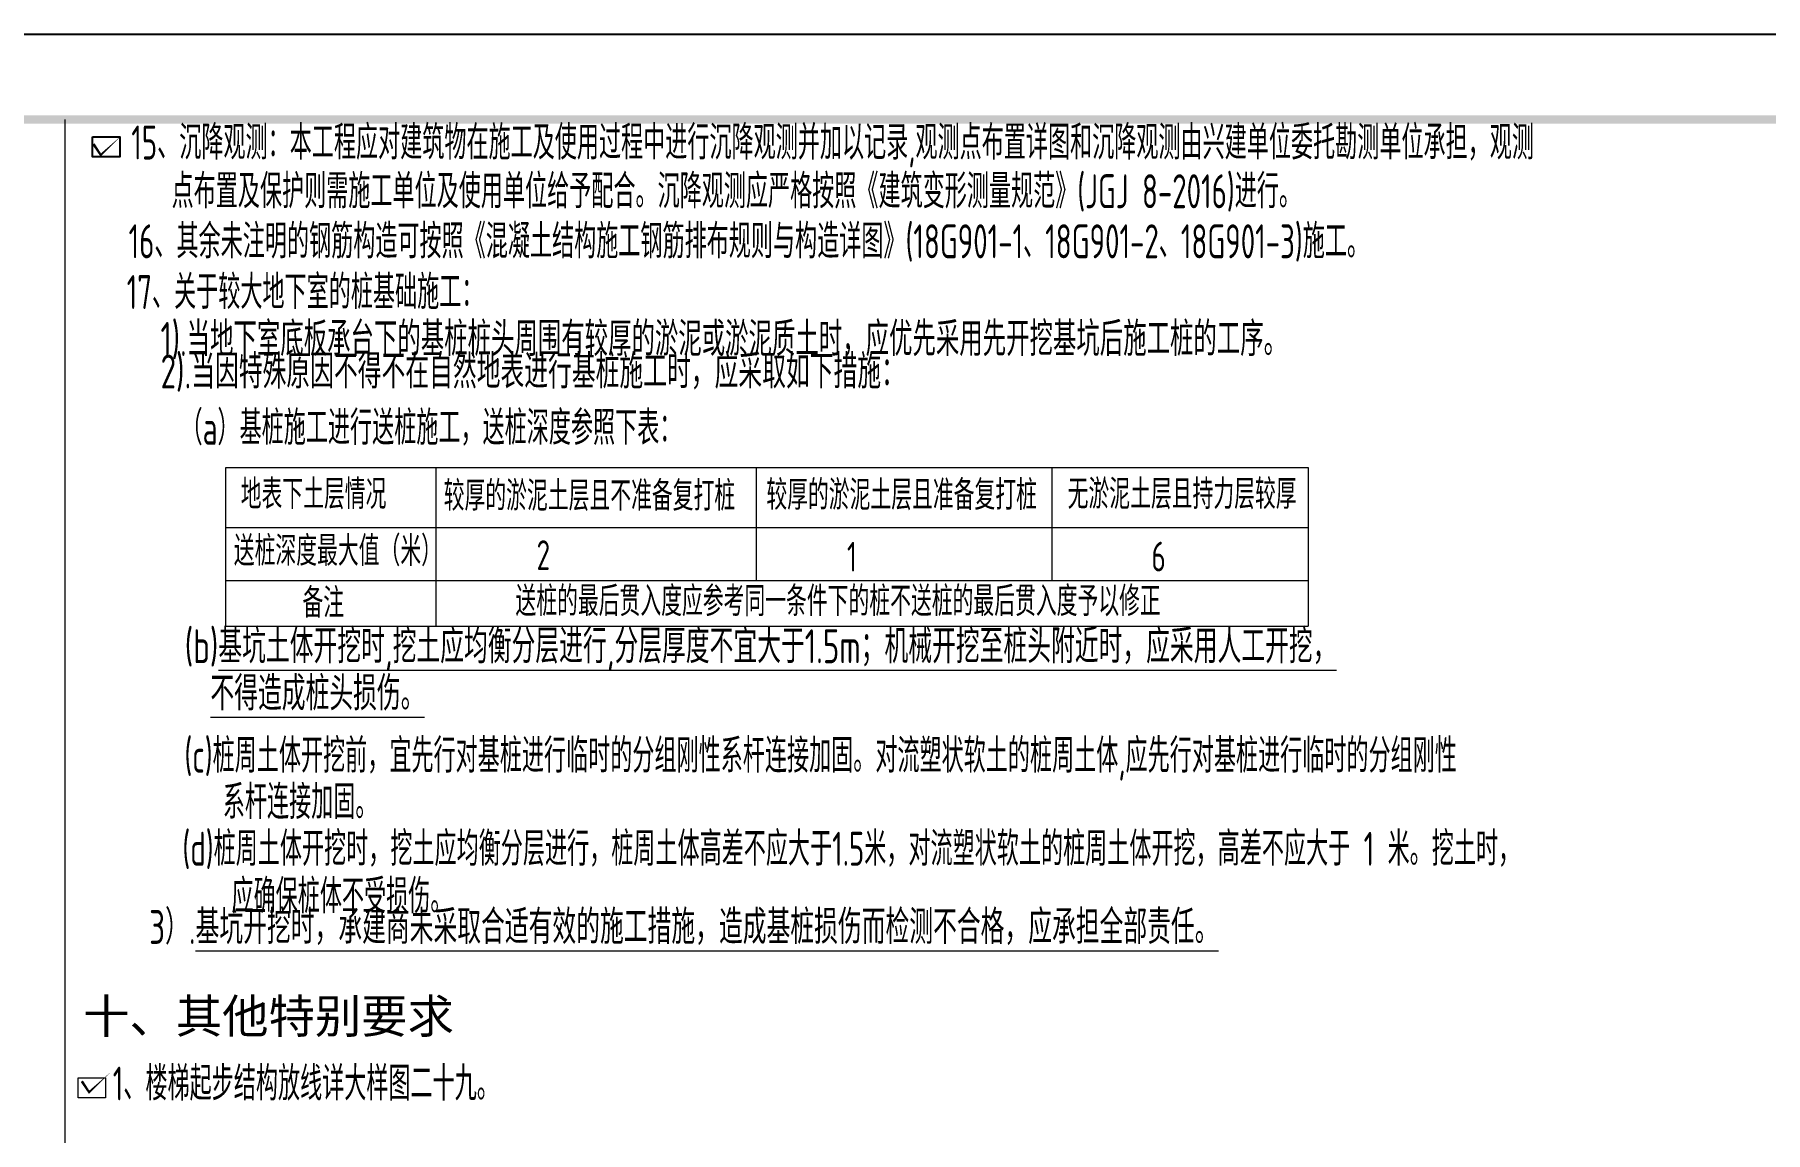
# Model space of a CAD drawing. Extents: x 5874492 to 7194610, y -939842 to -279257.
# Drawn here: x 5946454 to 5966824, y -623211 to -610291 of the extents above; entities that cross this region are included whole.
import ezdxf
from ezdxf.enums import TextEntityAlignment as Align

# ---------------------------------------------------------------- set-up
doc = ezdxf.new("R2010")
doc.units = 0
doc.header["$LTSCALE"] = 1000
doc.layers.add('S-通用-TAB', color=7, linetype='Continuous', lineweight=20)
doc.layers.add('S-通用-TEXT', color=7, linetype='Continuous', lineweight=20)
doc.layers.add('Y-云图图框', color=7, linetype='Continuous')
doc.styles.add('-黑体', font='', dxfattribs={"width": 0.8})
doc.styles.add('_YT_Name', font='', dxfattribs={"width": 0.8})
doc.styles.add('_YT_Sign_Text', font='ros.shx', dxfattribs={"width": 0.8, "bigfont": 'hztxt.shx'})
doc.styles.get("Standard").update_dxf_attribs({"font": 'gbenor.shx', "bigfont": 'gbcbig.shx'})
doc.styles.add('TSSD_Rein', font='tssdeng.shx', dxfattribs={"width": 0.7, "bigfont": 'hztxt.shx'})
doc.styles.get('-黑体').set_extended_font_data('SimHei')
doc.styles.get('_YT_Name').set_extended_font_data('SimHei')

# ---------------------------------------------------------------- blocks, each defined once
blk = doc.blocks.new('ECMCTK_A1_横_单行图名--0')
at = {"color": 4}
blk.add_lwpolyline([(0, 0), (841, 0), (841, 594), (0, 594)], close=True, dxfattribs=at)
at = {"const_width": 1}
blk.add_lwpolyline([(25, 10), (831, 10), (831, 584), (25, 584)], close=True, dxfattribs=at)
at = {"color": 80, "flags": 3}
for tag, height, p in [('YTHQINS', 3, (34.31, 585.5)), ('ECMCKEY', 3, (292.07, 288.23)), ('YTTQINS', 5.62, (848.03, 12.81)), ('YTFRAME', 3, (652.76, 5.84)), ('YTBARCODE_T1', 3, (749.78, 5.95))]:
    blk.add_attdef(tag, text='', height=height, dxfattribs=at).set_placement(p, align=Align.MIDDLE_CENTER)
for tag, height, style, width, p in [('证书编号', 4, '_YT_Sign_Text', 0.8, (708.87, 43.81)), ('审查批准号', 4, '_YT_Sign_Text', 0.8, (761.06, 43.81)), ('工程号', 4, '_YT_Sign_Text', 0.5, (804.08, 44.12)), ('设计单位', 6, '_YT_Name', 0.8, (623.75, 38.6)), ('建设单位', 4, '_YT_Sign_Text', 0.8, (734.96, 36.11)), ('阶段', 4, '_YT_Sign_Text', 0.8, (804.08, 35.81)), ('项目号', 4, '_YT_Sign_Text', 0.5, (822.08, 33.72)), ('项目名称', 4, '_YT_Sign_Text', 0.8, (734.96, 28.11)), ('专业', 4, '_YT_Sign_Text', 0.8, (804.08, 27.31)), ('图纸编号', 4, '_YT_Sign_Text', 0.5, (803.93, 19.36)), ('图纸名称', 4.5, '_YT_Name', 0.8, (735.39, 15.06)), ('出图比例', 4.2, '_YT_Sign_Text', 0.8, (681.82, 11.78)), ('日期', 4, '_YT_Sign_Text', 0.5, (803.88, 12.13)), ('版本号', 4, '_YT_Sign_Text', 0.8, (822.08, 13))]:
    blk.add_attdef(tag, text='', height=height, dxfattribs=dict(style=style, width=width)).set_placement(p, align=Align.CENTER)
at = {"style": '_YT_Sign_Text', "width": 0.8, "flags": 3}
for tag, p, height in [('{审定人}', (605.87, 26.45), 6.24), ('{校对人}', (658.35, 26.53), 6.24), ('[审定人]', (590.95, 27.81), 4.1), ('[校对人]', (642.23, 27.82), 4.1), ('{审核人}', (606.98, 18.44), 6.24), ('[设计人]', (642.47, 20.21), 4.1), ('{设计人}', (658.48, 18.54), 6.24), ('[审核人]', (591.01, 19.76), 4.1), ('[项目负责人]', (590.78, 12.01), 4.1), ('{项目负责人}', (608.28, 10.72), 6.24), ('[专业负责人]', (642.74, 11.77), 4.1), ('{专业负责人}', (658.58, 10.36), 6.24)]:
    blk.add_attdef(tag, p, '', height=height, dxfattribs=at)
at = {"color": 80, "flags": 3}
for tag, p in [('YTQRCODE', (551.04, 11.91)), ('YTBZSIT', (25, 10)), ('EXT_TK_LEFT', (25, 10))]:
    blk.add_attdef(tag, p, '', height=3, dxfattribs=at)
blk = doc.blocks.new('对号')
at = {"color": 1}
blk.add_lwpolyline([(13, 149, 31.2, 25.2, 0), (98, 20, 25.2, 0, 0), (346, 251, 0, 0, 0)], format="xyseb", dxfattribs=at)

msp = doc.modelspace()

# ---------------------------------------------------------------- linework, layer by layer
at = {"color": 1}
msp.add_lwpolyline([(5947133.7, -611493.8), (5947458.6, -611493.8), (5947458.6, -611727.4), (5947133.7, -611727.4)], close=True, dxfattribs=at)
at = {"layer": 'S-通用-TAB'}
msp.add_line((5946811.7, -668690.6), (5946811.7, -611290.6), dxfattribs=at)
at = {"layer": 'S-通用-TAB', "color": 3, "ltscale": 800}
for p, q in [((5948705.9, -617253.6), (5948705.9, -615385.4)), ((5948705.9, -615385.4), (5961443.9, -615385.4)), ((5951179.1, -617253.6), (5951179.1, -615385.4)), ((5954950.2, -616714.2), (5954950.2, -615385.4)), ((5958425.3, -615385.4), (5958425.3, -616714.2)), ((5961443.9, -615385.4), (5961443.9, -617253.6)), ((5948705.9, -616093), (5961443.9, -616093)), ((5948705.9, -616714.2), (5961443.9, -616714.2)), ((5948705.9, -617253.6), (5961443.9, -617253.6))]:
    msp.add_line(p, q, dxfattribs=at)
at = {"layer": 'S-通用-TEXT', "color": 1}
msp.add_lwpolyline([(5946964.6, -622569.7), (5947289.5, -622569.7), (5947289.5, -622803.4), (5946964.6, -622803.4)], close=True, dxfattribs=at)

# ---------------------------------------------------------------- block references
msp.add_blockref('对号', (5947133.7, -611727.4))
at = {"layer": 'S-通用-TEXT'}
msp.add_blockref('对号', (5946996.6, -622758), dxfattribs=at)
at = {"layer": 'Y-云图图框', "xscale": 100, "yscale": 100, "zscale": 100}
msp.add_blockref('ECMCTK_A1_横_单行图名--0', (5925904, -669690.6), dxfattribs=at)

# ---------------------------------------------------------------- texts
at = {"layer": 'S-通用-TEXT', "ltscale": 99, "style": 'TSSD_Rein', "width": 0.65}
for s, p in [('15、沉降观测：本工程应对建筑物在施工及使用过程中进行沉降观测并加以记录,观测点布置详图和沉降观测由兴建单位委托勘测单位承担，观测', (5947591.6, -611760.6)), ('点布置及保护则需施工单位及使用单位给予配合。沉降观测应严格按照《建筑变形测量规范》(JGJ 8-2016)进行。', (5948065.9, -612334.2)), ('16、其余未注明的钢筋构造可按照《混凝土结构施工钢筋排布规则与构造详图》(18G901-1、18G901-2、18G901-3)施工。', (5947560.1, -612923.5)), ('17、关于较大地下室的桩基础施工：', (5947537.7, -613520.7)), ('（a）基桩施工进行送桩施工，送桩深度参照下表：', (5948171.2, -615118.5)), ('(c)桩周土体开挖前，宜先行对基桩进行临时的分组刚性系杆连接加固。对流塑状软土的桩周土体,应先行对基桩进行临时的分组刚性', (5948216.7, -618977.3)), ('系杆连接加固。', (5948668.9, -619523)), ('(d)桩周土体开挖时，挖土应均衡分层进行，桩周土体高差不应大于1.5米，对流塑状软土的桩周土体开挖，高差不应大于 1 米。挖土时，', (5948192.7, -620073)), ('应确保桩体不受损伤。', (5948771.2, -620631.9)), ('1、楼梯起步结构放线详大样图二十九。', (5947373.8, -622835.7))]:
    msp.add_text(s, height=400, rotation=0, dxfattribs=at).set_placement(p)
at = {"layer": 'S-通用-TEXT', "style": 'TSSD_Rein', "width": 0.686616}
msp.add_text('1).当地下室底板承台下的基桩桩头周围有较厚的淤泥或淤泥质土时，应优先采用先开挖基坑后施工桩的工序。', height=400, rotation=0, dxfattribs=at).set_placement((5947936, -614072.8), (5961195.2, -614072.8), align=Align.FIT)
at = {"layer": 'S-通用-TEXT', "style": 'TSSD_Rein', "width": 0.7}
for s, p in [('2).当因特殊原因不得不在自然地表进行基桩施工时，应采取如下措施：', (5947936, -614575.2)), ('(b)%%U基坑土体开挖时,挖土应均衡分层进行,分层厚度不宜大于1.5m；机械开挖至桩头附近时，应采用人工开挖，', (5948220.1, -617809.2)), ('%%U不得造成桩头损伤。', (5948522.6, -618364.7)), ('3）.%%U基坑开挖时，承建商未采取合适有效的施工措施，造成基桩损伤而检测不合格，应承担全部责任。', (5947801.6, -621113.4))]:
    msp.add_text(s, height=400, rotation=0, dxfattribs=at).set_placement(p, align=Align.BOTTOM_LEFT)
for s, p in [('地表下土层情况', (5948879.4, -615874.6)), ('较厚的淤泥土层且不准备复打桩', (5951268.8, -615894.6)), ('较厚的淤泥土层且准备复打桩', (5955065.9, -615884.6)), ('无淤泥土层且持力层较厚', (5958612.3, -615874)), ('送桩深度最大值（米）', (5948798.1, -616542.8)), ('2', (5952361.3, -616591.7)), ('1', (5956014.8, -616610.6)), ('6', (5959598.1, -616608.4)), ('备注', (5949606.2, -617154.3)), ('送桩的最后贯入度应参考同一条件下的桩不送桩的最后贯入度予以修正', (5952113, -617134.6))]:
    msp.add_text(s, height=350, rotation=0, dxfattribs=at).set_placement(p)
at = {"layer": 'S-通用-TEXT', "ltscale": 99, "style": '-黑体'}
msp.add_text('十、其他特别要求', height=400, rotation=0, dxfattribs=at).set_placement((5947024.4, -622043))

doc.saveas('drawing.dxf')
